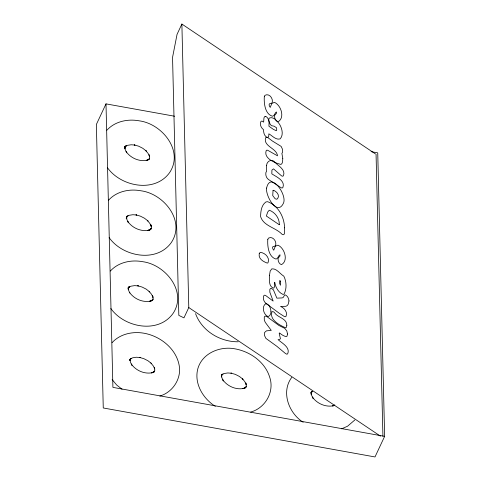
<?xml version="1.0" encoding="UTF-8"?>
<svg xmlns="http://www.w3.org/2000/svg" width="481" height="481" viewBox="0 0 481 481"><rect width="100%" height="100%" fill="white"/><g stroke="black" fill="none" stroke-linecap="round" stroke-linejoin="round"><path stroke-width="0.72" d="M149.471 159.013L149.663 157.648L149.134 154.756L149.609 156.511L148.052 153.361L145.623 150.463L146.332 151.07L142.767 148.28L138.648 146.188L134.247 144.937L134.993 145.064L131.145 144.775L127.579 145.322L124.537 146.663L126.371 145.815L124.795 147.21M130.117 360.678L130.405 358.694M151.172 228.956L151.371 227.597L150.842 224.705L151.311 226.461L149.753 223.31L147.324 220.412L148.034 221.019L144.474 218.23L140.35 216.137L135.955 214.887L136.7 215.013L132.852 214.724L129.281 215.272L127.459 216.077M152.898 299.861L153.096 298.503L152.567 295.611L153.042 297.366L151.479 294.216L149.05 291.318L149.759 291.925L146.2 289.135L142.075 287.043L137.68 285.786L138.426 285.918L134.578 285.63L131.012 286.177L128.577 287.247L129.798 286.67L128.229 288.065M221.513 377.05L221.897 374.41L221.404 375.793M246.134 387.187L246.332 385.822L245.803 382.936L246.278 384.686L244.715 381.535L242.286 378.637L243.001 379.25L239.436 376.461L235.317 374.362L230.916 373.112L231.662 373.238L227.814 372.955L224.248 373.496L222.42 374.302M311.544 391.744L311.165 394.384L311.057 392.31L311.61 395.322L313.089 398.31L312.391 397.065C317.153 403.812 326.052 407.587 334.163 405.615L332.497 405.934L334.8 404.912M124.735 147.619L125.228 146.23L124.85 148.876L124.741 146.795L125.294 149.813L126.774 152.802L126.076 151.551C130.832 158.303 139.737 162.079 147.847 160.107L146.176 160.42L149.062 159.151L147.992 159.957L149.489 158.556M128.168 288.468L128.661 287.085L128.277 289.73L128.168 287.65L128.722 290.668L129.906 293.055M174.675 116.246L106 103.872L96.356 124.465L103.259 407.972L375 456.95L384.644 436.357L377.741 152.85L371.098 151.647M181.878 24.05L177.056 34.349L172.547 57.401L178.83 315.398L183.964 317.857L188.786 307.557L181.878 24.05L375.439 153.908M124.795 147.745L125.721 146.044L124.753 147.132M148.99 159.307L149.603 158.177M127.423 215.993L126.196 218.26L126.936 216.179L126.551 218.825L126.443 216.745L126.996 219.763L128.475 222.745L127.784 221.5C132.54 228.253 141.438 232.022 149.555 230.056L147.883 230.369L150.763 229.1L149.158 230.303L151.19 228.505L150.451 229.762M150.385 229.822L151.311 228.126M128.229 288.594L129.155 286.898L128.186 287.981M152.423 300.162L153.036 299.026M129.972 360.209L130.898 358.507L129.93 359.596M154.167 371.771L154.78 370.641M221.464 375.92L222.39 374.218L221.422 375.306M245.352 388.053L246.272 386.351M291.757 377.363C280.742 392.003 288.792 413.191 303.174 422.264M311.111 393.254L312.037 391.552L311.069 392.64M152.176 300.667L152.922 299.404L151.395 300.757M153.92 372.276L154.666 371.019L153.138 372.372L154.239 371.615L151.353 372.883L153.024 372.571C144.907 374.543 136.009 370.767 131.253 364.015L131.944 365.265L130.471 362.277L129.918 359.259L129.984 360.648M106.89 130.225C114.743 121.519 127.339 118.777 138.606 120.725L139.352 120.851C162.043 123.809 184.139 150.986 169.595 172.625C154.762 193.284 120.905 186.7 107.425 167.677M108.598 200.174C116.45 191.468 129.04 188.726 140.308 190.674L141.053 190.801C163.744 193.759 185.846 220.929 171.296 242.574C156.463 263.233 122.613 256.65 109.127 237.626M126.497 217.159L128.072 215.765M110.323 271.08C118.176 262.373 130.772 259.632 142.033 261.58L142.779 261.706C165.47 264.658 187.572 291.835 173.022 313.48C158.189 334.139 124.338 327.549 110.852 308.531M112.067 342.688C119.919 333.982 132.516 331.241 143.777 333.189L144.522 333.315C161.923 336.628 178.505 350.721 179.635 369.228C179.792 381.379 171.47 392.628 159.836 396.079M129.972 359.674L131.541 358.279L130.321 358.844L132.756 357.786L136.321 357.239L140.169 357.527L139.424 357.401L143.819 358.652L147.944 360.744L151.509 363.534M221.464 375.384L223.034 373.99M246.158 386.73L244.12 388.534L245.731 387.325L242.845 388.6L244.516 388.281C236.399 390.253 227.501 386.477 222.745 379.731L223.437 380.976L221.963 377.988L221.41 374.976M311.111 392.718L312.686 391.324M354.792 420.021L347.547 426.226L341.63 428.83M151.419 300.805L152.495 300.006L149.609 301.274L151.281 300.962C143.164 302.928 134.265 299.152 129.509 292.406M250.673 412.079C265.259 408.141 274.705 391.762 269.715 377.254C265.151 362.319 250.902 352.062 236.015 349.032L235.269 348.899C220.34 345.833 202.381 352.994 197.883 368.524C193.795 383.321 202.964 398.563 215.296 406.319M265.638 116.372L264.905 116.348L263.967 117.797L263.648 122.102L261.953 121.05L261.027 121.326C259.337 124.104 261.075 127.886 263.516 129.666C263.546 132.558 264.231 136.327 267.328 137.398L268.164 137.175L268.723 136.303L268.855 133.832C272.294 135.654 275.799 140.266 280.158 138.907C283.742 134.969 282.106 128.439 279.575 124.29C277.393 121.23 273.238 116.053 269.138 118.122L268.735 119.823L270.081 124.194L271.476 125.673L274.176 126.226L276.563 127.802L276.731 130.141L276.298 130.736L273.485 129.437L268.921 126.226L269.065 122.709L268.398 119.474A3.487 1.798 58.4 0 0 265.638 116.372M238.161 341.781C220.076 341.997 201.858 330.922 195.545 313.642M384.644 436.357L112.909 387.379L106 103.872M188.786 307.557L380.477 436.159M122.03 389.219L116.721 385.059L112.139 379.599M150.793 362.927L153.223 365.825L154.786 368.975M154.623 368.392L154.311 367.219L154.84 370.111M376.058 154.323L382.93 436.327M269.444 275.577C269.516 279.768 268.476 285.961 273.166 288.101L273.845 288.029L274.645 286.526L274.705 282.263C275.535 287.187 278.228 292.376 283.008 294.42L283.994 294.168C286.923 288.937 286.55 281.481 283.826 276.166C279.894 273.869 276.737 268.29 271.807 268.843L270.178 271.08L269.444 275.577M273.058 190.38L272.727 195.587L275.108 198.719L276.467 199.224L277.561 198.761C280.116 195.412 276.815 191.672 273.725 190.308L273.058 190.38M280.567 281.126L280.471 285.257L279.683 283.562L279.671 280.531L280.567 281.126M266.594 188.065C265.326 195.424 276.906 216.42 283.291 203.517C287.878 195.37 270.466 170.629 266.594 188.065M266.57 165.668L266.582 171.398L265.939 172.336C265.392 174.988 266.276 178.072 268.626 179.593L280.922 187.632L281.992 188.047L282.81 187.692C285.672 180.622 276.232 176.828 271.819 173.833L271.921 170.088L273.515 168.867L281.481 175.824L282.545 176.238L283.369 175.884C285.948 169.835 278.631 166.107 275.168 162.566C272.276 158.237 266.552 161.015 266.57 165.668M279.305 224.32L279.281 224.747L266.36 216.041L267.707 212.019L269.276 210.191C275.012 212.349 279.395 217.995 279.305 224.32M284.566 227.85L284.463 233.471L284.043 234.391L283.201 234.752L282.058 234.301C275.962 227.615 263.444 226.106 260.624 216.648C260.636 211.496 261.387 205.146 265.915 201.948L267.683 201.701C278.234 205.67 284.301 216.925 284.566 227.85M270.953 311.231C271.098 313.426 270.25 315.716 268.121 316.618C263.564 314.947 261.231 306.403 265.831 303.655C269.246 304.01 270.701 308.261 270.953 311.231M282.78 158.405C282.527 160.395 283.044 163.215 280.994 164.436C275.21 163.089 263.245 158.453 266.258 150.463L267.063 150.096L268.145 150.523L277.507 155.82C276.87 148.142 262.638 146.35 265.722 137.524L267.472 137.313L272.474 141.071L281.144 146.404L282.509 149.284L282.509 152.441L281.878 153.355L282.78 158.405M264.297 96.741C263.871 103.547 265.067 114.207 272.541 116.252C274.627 116.083 275.27 111.652 276.617 112.043L276.395 113.372L274.729 115.212C274.182 117.713 275.385 121.05 277.988 121.837C285.233 117.881 281.042 105.153 274.483 102.363L271.831 103.391L270.256 107.413L269.396 106.103L269.089 104.804L269.39 103.842L271.909 103.126C273.923 99.11 269.318 92.755 264.923 95.34L264.297 96.741M267.779 239.556C267.352 246.362 268.548 257.022 276.016 259.067C278.102 258.892 278.752 254.467 280.092 254.852L279.87 256.181L278.204 258.026C277.657 260.528 278.86 263.865 281.463 264.652C288.714 260.696 284.524 247.968 277.958 245.178L275.312 246.206L273.737 250.222L272.871 248.917L272.565 247.619L272.865 246.651L275.385 245.935C277.399 241.919 272.799 235.57 268.404 238.155L267.779 239.556M259.241 253.535C258.189 258.838 263.029 261.448 267.105 263.059L267.935 262.903C270.322 257.954 265.079 252.669 260.203 252.357L259.241 253.535M287.518 333.994L286.989 336.225L286.147 336.628C279.118 334.95 277.88 328.138 280.471 338.792L279.19 339.628L278.054 339.61C281.794 343.085 290.638 347.354 287.638 353.914L286.706 354.172L285.51 353.547L276.84 346.302L265.867 338.359L264.55 335.588L264.556 332.533L266.42 330.862L271.26 330.387L266.083 323.448A4.972 2.567 58.4 0 1 264.285 319.685L264.291 317.093L264.833 316.288L265.722 316.077L266.925 316.612L278.914 325.463L284.776 328.367L286.826 330.976L287.518 333.994M288.985 300.944L288.215 304.226L287.259 305.567L285.924 306.289L280.531 306.433C284.343 307.864 287.957 312.319 285.979 316.432L285.161 316.787L284.091 316.366L279.233 313.251L265.945 303.361C263.774 301.581 262.536 298.112 263.871 295.514L264.688 295.166L265.759 295.581L273.148 301.076L269.841 292.214L269.823 289.466L270.418 288.6L271.296 288.311L273.376 289.784L276.882 298.148L282.143 297.925L283.237 297.438L284.65 294.985L285.317 294.937C287.638 295.905 288.786 298.569 288.985 300.944M286.844 325.27L286.345 327.375L285.612 327.801C279.599 325.138 269.354 319.859 271.933 311.983A3.108 1.599 58.4 0 1 274.501 312.65C277.796 317.803 286.73 318.157 286.844 325.27"/></g></svg>
